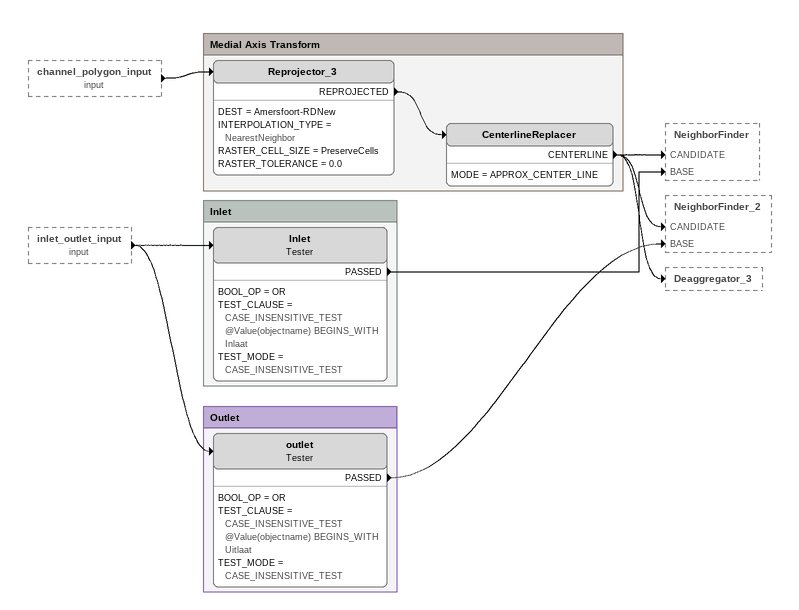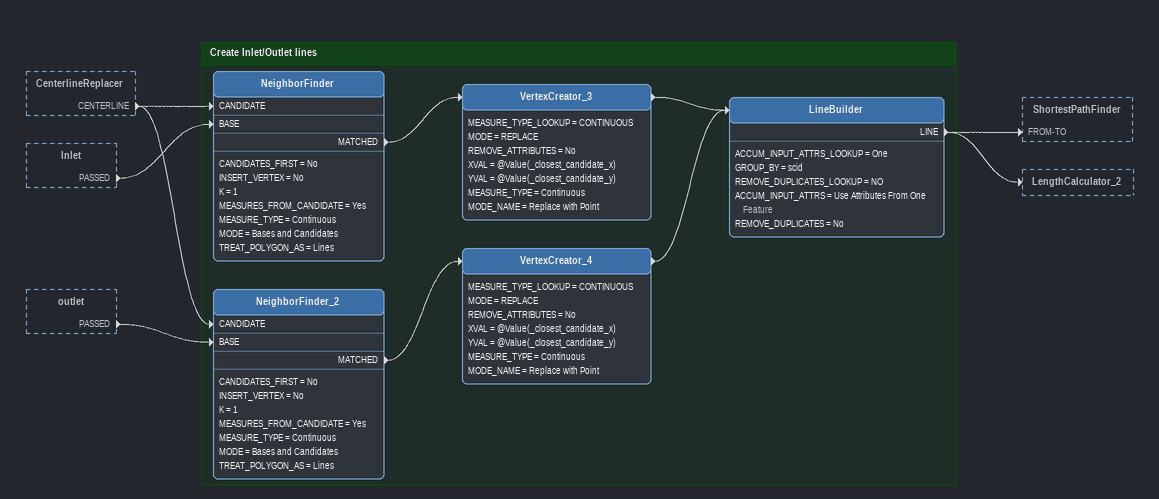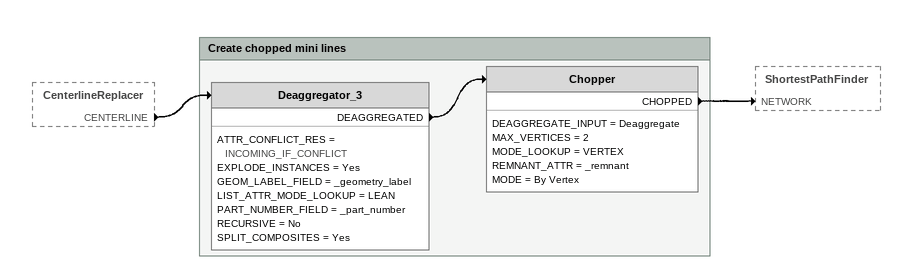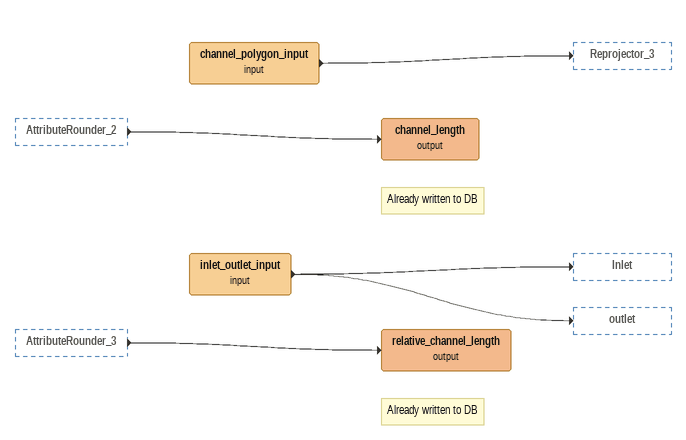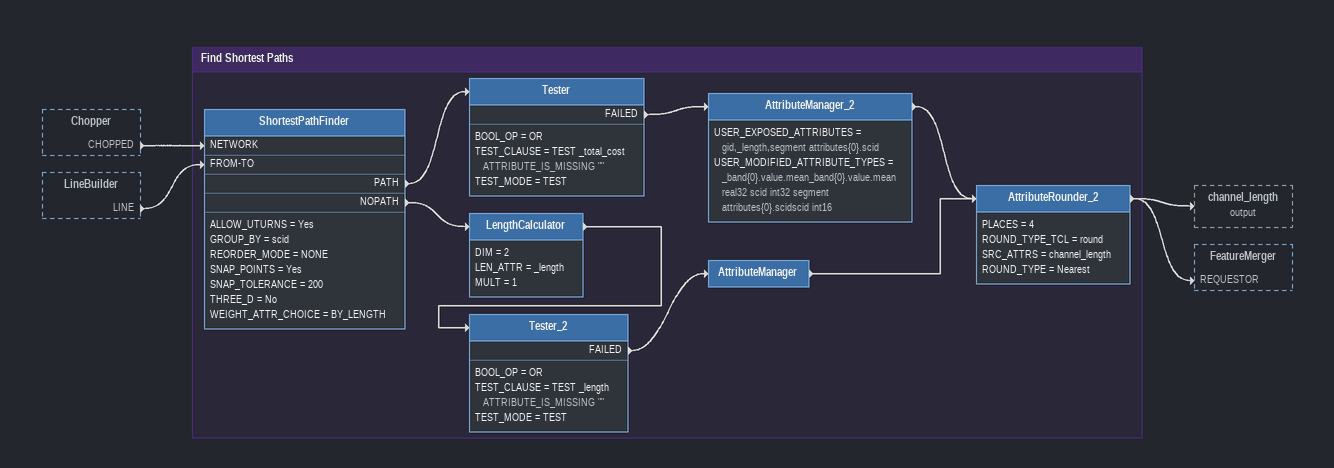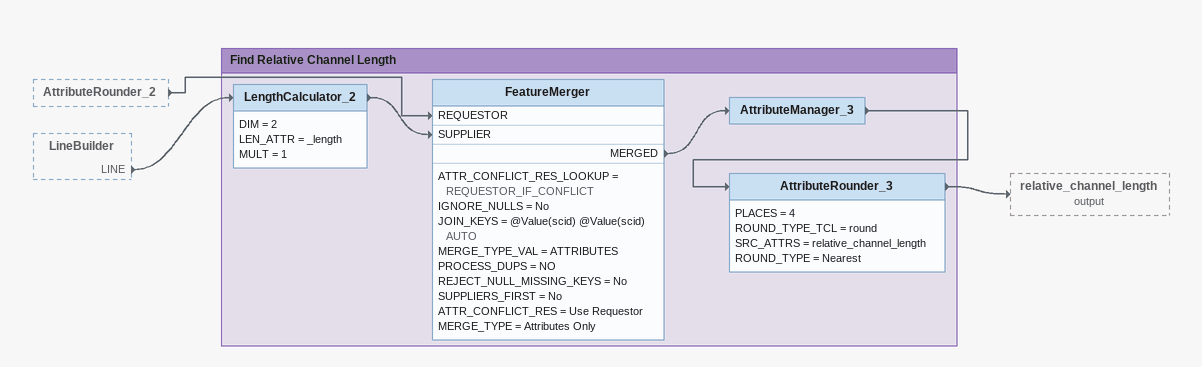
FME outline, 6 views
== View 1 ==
channel_polygon_input (input) [outside]
    -> Reprojector_3
inlet_outlet_input (input) [outside]
    -> Inlet
    -> outlet

Bookmark: Medial Axis Transform
Reprojector_3
    DEST = Amersfoort-RDNew
    INTERPOLATION_TYPE = NearestNeighbor
    RASTER_CELL_SIZE = PreserveCells
    RASTER_TOLERANCE = 0.0
    REPROJECTED -> CenterlineReplacer
CenterlineReplacer
    MODE = APPROX_CENTER_LINE
    CENTERLINE -> NeighborFinder [CANDIDATE]
    CENTERLINE -> NeighborFinder_2 [CANDIDATE]
    CENTERLINE -> Deaggregator_3

Bookmark: Inlet
Inlet: Tester
    BOOL_OP = OR
    TEST_CLAUSE = CASE_INSENSITIVE_TEST @Value(objectname) BEGINS_WITH Inlaat
    TEST_MODE = CASE_INSENSITIVE_TEST
    PASSED -> NeighborFinder [BASE]

Bookmark: Outlet
outlet: Tester
    BOOL_OP = OR
    TEST_CLAUSE = CASE_INSENSITIVE_TEST @Value(objectname) BEGINS_WITH Uitlaat
    TEST_MODE = CASE_INSENSITIVE_TEST
    PASSED -> NeighborFinder_2 [BASE]

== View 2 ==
CenterlineReplacer [outside]
    CENTERLINE -> NeighborFinder [CANDIDATE]
    CENTERLINE -> NeighborFinder_2 [CANDIDATE]
Inlet [outside]
    PASSED -> NeighborFinder [BASE]
outlet [outside]
    PASSED -> NeighborFinder_2 [BASE]

Bookmark: Create Inlet/Outlet lines
NeighborFinder
    CANDIDATES_FIRST = No
    INSERT_VERTEX = No
    K = 1
    MEASURES_FROM_CANDIDATE = Yes
    MEASURE_TYPE = Continuous
    MODE = Bases and Candidates
    TREAT_POLYGON_AS = Lines
    MATCHED -> VertexCreator_3
VertexCreator_3
    MEASURE_TYPE_LOOKUP = CONTINUOUS
    MODE = REPLACE
    REMOVE_ATTRIBUTES = No
    XVAL = @Value(_closest_candidate_x)
    YVAL = @Value(_closest_candidate_y)
    MEASURE_TYPE = Continuous
    MODE_NAME = Replace with Point
    -> LineBuilder
NeighborFinder_2
    CANDIDATES_FIRST = No
    INSERT_VERTEX = No
    K = 1
    MEASURES_FROM_CANDIDATE = Yes
    MEASURE_TYPE = Continuous
    MODE = Bases and Candidates
    TREAT_POLYGON_AS = Lines
    MATCHED -> VertexCreator_4
VertexCreator_4
    MEASURE_TYPE_LOOKUP = CONTINUOUS
    MODE = REPLACE
    REMOVE_ATTRIBUTES = No
    XVAL = @Value(_closest_candidate_x)
    YVAL = @Value(_closest_candidate_y)
    MEASURE_TYPE = Continuous
    MODE_NAME = Replace with Point
    -> LineBuilder
LineBuilder
    ACCUM_INPUT_ATTRS_LOOKUP = One
    GROUP_BY = scid
    REMOVE_DUPLICATES_LOOKUP = NO
    ACCUM_INPUT_ATTRS = Use Attributes From One Feature
    REMOVE_DUPLICATES = No
    LINE -> ShortestPathFinder [FROM-TO]
    LINE -> LengthCalculator_2

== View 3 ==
CenterlineReplacer [outside]
    CENTERLINE -> Deaggregator_3

Bookmark: Create chopped mini lines
Deaggregator_3
    ATTR_CONFLICT_RES = INCOMING_IF_CONFLICT
    EXPLODE_INSTANCES = Yes
    GEOM_LABEL_FIELD = _geometry_label
    LIST_ATTR_MODE_LOOKUP = LEAN
    PART_NUMBER_FIELD = _part_number
    RECURSIVE = No
    SPLIT_COMPOSITES = Yes
    DEAGGREGATED -> Chopper
Chopper
    DEAGGREGATE_INPUT = Deaggregate
    MAX_VERTICES = 2
    MODE_LOOKUP = VERTEX
    REMNANT_ATTR = _remnant
    MODE = By Vertex
    CHOPPED -> ShortestPathFinder [NETWORK]

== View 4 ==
AttributeRounder_2 [outside]
    -> channel_length (output)
AttributeRounder_3 [outside]
    -> relative_channel_length (output)
channel_polygon_input (input)
    -> Reprojector_3
inlet_outlet_input (input)
    -> Inlet
    -> outlet
Note: Already written to DB
channel_length (output)
Note: Already written to DB
relative_channel_length (output)

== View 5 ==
Chopper [outside]
    CHOPPED -> ShortestPathFinder [NETWORK]
LineBuilder [outside]
    LINE -> ShortestPathFinder [FROM-TO]

Bookmark: Find Shortest Paths
ShortestPathFinder
    ALLOW_UTURNS = Yes
    GROUP_BY = scid
    REORDER_MODE = NONE
    SNAP_POINTS = Yes
    SNAP_TOLERANCE = 200
    THREE_D = No
    WEIGHT_ATTR_CHOICE = BY_LENGTH
    PATH -> Tester
    NOPATH -> LengthCalculator
Tester
    BOOL_OP = OR
    TEST_CLAUSE = TEST _total_cost ATTRIBUTE_IS_MISSING ""
    TEST_MODE = TEST
    FAILED -> AttributeManager_2
AttributeManager_2
    USER_EXPOSED_ATTRIBUTES = gid,_length,segment attributes{0}.scid
    USER_MODIFIED_ATTRIBUTE_TYPES = _band{0}.value.mean_band{0}.value.mean real32 scid int32 segment attributes{0}.scidscid int16
    -> AttributeRounder_2
LengthCalculator
    DIM = 2
    LEN_ATTR = _length
    MULT = 1
    -> Tester_2
Tester_2
    BOOL_OP = OR
    TEST_CLAUSE = TEST _length ATTRIBUTE_IS_MISSING ""
    TEST_MODE = TEST
    FAILED -> AttributeManager
AttributeManager
    -> AttributeRounder_2
AttributeRounder_2
    PLACES = 4
    ROUND_TYPE_TCL = round
    SRC_ATTRS = channel_length
    ROUND_TYPE = Nearest
    -> channel_length (output)
    -> FeatureMerger [REQUESTOR]

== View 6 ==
AttributeRounder_2 [outside]
    -> FeatureMerger [REQUESTOR]
LineBuilder [outside]
    LINE -> LengthCalculator_2

Bookmark: Find Relative Channel Length
LengthCalculator_2
    DIM = 2
    LEN_ATTR = _length
    MULT = 1
    -> FeatureMerger [SUPPLIER]
FeatureMerger
    ATTR_CONFLICT_RES_LOOKUP = REQUESTOR_IF_CONFLICT
    IGNORE_NULLS = No
    JOIN_KEYS = @Value(scid) @Value(scid) AUTO
    MERGE_TYPE_VAL = ATTRIBUTES
    PROCESS_DUPS = NO
    REJECT_NULL_MISSING_KEYS = No
    SUPPLIERS_FIRST = No
    ATTR_CONFLICT_RES = Use Requestor
    MERGE_TYPE = Attributes Only
    MERGED -> AttributeManager_3
AttributeManager_3
    -> AttributeRounder_3
AttributeRounder_3
    PLACES = 4
    ROUND_TYPE_TCL = round
    SRC_ATTRS = relative_channel_length
    ROUND_TYPE = Nearest
    -> relative_channel_length (output)
